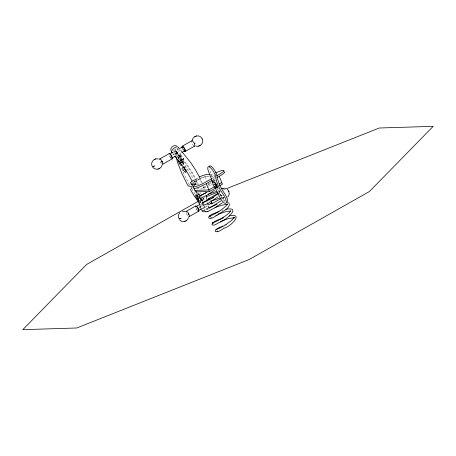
<?xml version="1.0" encoding="UTF-8"?>
<svg xmlns="http://www.w3.org/2000/svg" width="456" height="456" viewBox="0 0 456 456"><rect width="100%" height="100%" fill="white"/><g stroke="black" fill="none" stroke-linecap="round" stroke-linejoin="round"><path stroke-width="0.34" stroke-dasharray="2.28 1.71" d="M176.426 151.489L180.035 155.958L180.017 158.255L179.692 158.437L179.71 156.14L176.096 151.671L176.426 151.489L176.404 153.786L176.079 153.968L176.153 151.466A2.497 0.775 60.5 0 0 174.961 148.798M178.153 159.081L178.188 155.49L178.513 155.308L182.126 159.777L182.092 163.362M178.478 159.543L178.513 155.308M179.157 149.306C179.596 152.241 176.438 154.835 173.645 153.792M180.399 161.287A3.215 0.997 60.5 0 1 179.881 159.389L179.926 154.51L180.251 154.322L183.865 158.791L183.819 163.67L183.494 163.858A3.215 0.997 60.5 0 1 182.953 164.445M181.534 162.558A3.215 0.997 60.5 0 1 180.205 159.201L180.251 154.322M178.188 155.49L181.801 159.959L181.779 162.256L182.104 162.074M183.494 163.858L183.54 158.979L179.926 154.51M200.099 207.976L200.72 205.434M224.147 197.83L223.651 197.602L223.959 197.351L223.993 197.642M217.478 230.93L217.444 230.394M199.933 197.568L199.916 197.1M223.947 197.744L223.993 197.454L222.688 199.34M180.707 160.079L180.622 160.295C184.68 157.742 182.793 166.48 180.946 160.107M182.354 162.667L182.417 162.194M182.446 162.45L182.269 162.763M181.209 159.822L180.65 160.107L181.157 159.834C183.107 160.335 182.28 163.807 182.634 162.496M218.891 192.403L220.322 189.696M202.834 186.949L203.644 188.043L203.205 186.475M207.987 209.709L208.13 209.378M199.546 178.974L193.441 182.24L197.038 180.707L200.754 178.228A9.616 1.471 -26.6 0 1 203.826 176.934L206.009 176.227L208.865 176.027M220.214 191.645L219.25 192.723M198.292 194.94L199.591 194.775M225.07 200.19L224.238 201.102M220.14 195.122L220.972 194.336M200.212 197.408L199.534 197.619L200.036 197.511M173.251 150.782L177.863 148.171M173.633 151.922L178.376 149.243M176.421 151.666L176.096 151.854A2.497 0.775 60.5 0 1 173.901 149.95M175.674 155.456L175.036 153.125L176.449 152.327L186.612 164.998A31.43 9.753 60.5 0 1 194.843 178.592M172.807 155.017L183.494 148.975M176.01 155.832L181.345 152.817M178.188 155.673L178.513 155.485M179.926 154.687L180.251 154.504M179.008 156.511L179.339 156.328M180.747 155.524L181.078 155.342M179.71 156.14L180.035 155.958M178.165 157.787L178.495 157.605M179.903 156.807L180.234 156.619M179.881 159.389L180.205 159.201M181.066 159.822L180.741 160.01L181.34 160.244M180.884 160.005L181.397 159.908M181.197 161.036L180.736 160.871L180.975 160.369M181.066 160.096L181.608 160.09M181.801 159.959L182.126 159.777M183.54 158.979L183.865 158.791M180.736 160.871L181.06 160.689M181.836 160.341L181.283 160.273M181.796 160.808L181.568 160.495L182.069 160.655M182.28 161.002L182.138 161.555L182.463 161.367M181.596 161.749L181.266 161.937L182.178 162.741M181.824 162.062L181.727 162.501L182.263 162.496M182.6 161.72L182.275 161.903L181.739 160.837M183.517 161.27L183.842 161.088M182.685 162.04L182.36 162.222L182.332 161.874M182.389 162.484L182.713 162.296M183.244 164.434L183.569 164.251M212.593 178.148L214.964 176.808M213.345 179.658L215.124 178.649M197.283 189.052L199.061 188.043M215.682 180.958L213.767 180.365L215.357 181.14M200.412 189.217L206.927 185.529M207.52 185.199L208.705 184.526L212.16 184.418M198.172 193.863A3.215 0.997 60.5 0 1 198.605 194.205L198.93 194.022A3.215 0.997 60.5 0 0 198.497 193.68M198.616 194.752L198.349 194.906L198.713 194.763M198.428 194.923L199.147 194.98M198.936 194.815L198.485 194.889M199.375 197.419L199.859 197.431M199.409 197.568L199.734 197.385L200.988 198.559M199.711 197.693L200.173 197.494M199.289 200.731L205.491 197.226M201.495 199.523L201.997 199.506L202.23 200.566L201.905 200.754M200.247 198.354L201.672 199.688L201.997 199.506M203.735 198.52L203.233 198.542L203.735 198.52L204.237 200.788M203.969 199.585L203.644 199.768L203.41 198.702M200.435 202.242L200.765 202.054L199.745 201.102M198.998 207.571L201.962 205.895M202.561 208.187L206.705 205.838M201.41 209.31L207.184 206.044M193.276 182.423L194.21 181.995M176.01 153.894L177.281 153.341M203.644 188.043L206.414 186.88M218.623 191.799L219.946 191.275M223.252 189.958L225.235 189.172M209.338 176.614L204.812 176.751L199.603 178.752L202.43 184.389M208.267 186.202L212.901 184.828M208.398 183.688L211.202 182.839M221.804 210.455L223.263 209.994M221.468 198.366L222.488 198.383M216.942 188.972L219.017 188.687M220.396 195.647L222.494 195.356M218.51 191.104L220.031 190.99M221.747 197.813L224.198 197.716M210.045 176.592L215.015 176.438M210.022 182.953L211.402 182.913M196.302 183.985L199.848 183.876M223.879 198.651L222.22 198.309M198.605 194.205L200.64 196.108M200.976 199.642L202.504 201.073L202.173 201.256L200.138 199.352M199.42 201.29L201.341 203.085M170.994 157.839L170.829 157.679A2.297 0.712 60.5 0 1 169.478 155.234M189.742 185.256L189.422 184.857M174.979 149.802L176.369 151.517M179.983 155.986L182.503 159.104A32.171 9.981 60.5 0 1 195.516 178.49M172.927 153.883L173.81 154.977M175.036 153.125L185.199 165.796A31.43 9.753 60.5 0 1 193.429 179.396M199.614 200.634L201.244 202.88M200.161 204.134L201.147 205.496M189.417 184.851L183.415 172.949L180.924 166.628M194.963 194.045L192.079 189.206M217.478 188.949L221.171 196.319A7.222 2.24 60.5 0 0 225.184 201.808M204.812 176.751L206.699 180.513M208.204 183.523L208.705 184.526M195.823 179.1L196.525 180.496M199.819 177.811L202.093 182.873M196.376 180.331L198.303 184.629M214.092 180.183L214.576 181.408M213.858 180.599L209.948 170.698A7.222 2.24 60.5 0 1 209.424 169.147M180.929 161.19L180.701 160.523M203.536 186.51L204.43 189.172M176.449 152.327L178.205 158.711M201.672 199.688L202.168 201.957M200.389 192.848L200.617 193.977M201.575 198.634L202.247 201.911M198.862 193.076L199.209 194.775M200.03 198.782L200.834 202.709M201.729 194.746L202.139 196.815M202.538 198.833L203.045 201.375M204.06 206.5L204.294 207.674M199.603 205.565L200.155 208.352M180.673 160.261L180.65 160.552M184.133 166.36A2.878 0.895 60.5 0 1 185.033 166.6L185.894 167.557A3.049 0.946 60.5 0 1 187.216 170.202M195.784 180.536A31.43 9.753 60.5 0 1 197.511 184.406M193.749 180.04A31.43 9.753 60.5 0 1 194.974 182.634M205.137 209.811A2.497 0.775 60.5 0 1 203.587 207.993A2.497 0.775 60.5 0 1 202.909 205.781M203.769 205.753A2.497 0.775 60.5 0 1 205.684 209.218M178.302 148.582A4.201 1.887 -39 0 1 173.958 152.566M197.38 210.028A2.297 0.712 60.5 0 1 196.194 208.073M183.534 149.887A2.297 0.712 60.5 0 1 182.679 148.348M200.201 207.583A4.201 2.907 -11.2 0 1 201.905 205.513M183.819 163.67A3.215 0.997 60.5 0 1 182.001 163.197M219.592 193.931A3.021 0.935 60.5 0 1 220.459 195.128L220.835 195.823A3.021 0.935 60.5 0 1 221.331 198.4M209.201 201.199A3.021 0.935 60.5 0 1 208.894 200.509M197.836 210.889A3.021 0.935 60.5 0 1 195.641 207.241M187.895 215.848A3.021 0.935 60.5 0 1 187.45 215.295M187.023 214.651A3.021 0.935 60.5 0 1 186.128 212.621M183.454 150.184A3.021 0.935 60.5 0 1 182.343 148.16M193.84 145.777A3.021 0.935 60.5 0 1 191.645 142.129M212.547 173.987A13.195 2.018 -26.6 0 1 210.661 174.437M215.762 174.654A13.195 2.018 -26.6 0 1 211.413 175.948M196.126 184.595A13.195 2.018 -26.6 0 1 196.542 184.976M170.857 158.112A3.021 0.935 60.5 0 1 169.096 154.892M161.344 163.493A3.021 0.935 60.5 0 1 159.577 160.273M223.617 226.786A1.174 0.484 65.1 0 1 223.845 227.35M220.938 195.721L220.818 195.789A2.428 0.399 -26.4 0 1 221.696 195.396L220.938 195.721"/><path stroke-width="0.68" d="M215.876 186.766C217.17 186.532 214.371 182.679 214.519 184.731M227.31 204.185L227.316 203.889L227.059 204.812C221.975 210.148 216.047 213.528 209.555 216.235L210.153 216.343M229.168 215.99C244.256 212.633 230.935 226.233 225.002 227.846C222.038 229.026 218.948 232.531 215.585 231.694C213.995 229.465 217.962 228.604 219.245 227.738M196.45 196.228C196.912 195.299 197.915 197.237 198.086 197.761M198.183 198.086L198.109 198.662L197.585 198.434M198.463 198.394L198.217 198.354M180.536 162.889L180.622 163.653L179.989 163.487M192.301 140.174C192.928 135.871 199.09 134.263 201.626 137.82M162.017 165.14C161.253 169.319 155.222 170.721 152.76 167.255M188.562 217.489C187.843 221.325 182.52 223.012 179.824 220.151M192.261 140.288L192.284 140.214M202.27 138.829L202.088 139.057L201.854 138.584L202.025 138.898M191.292 184.07L191.155 184.634L191.628 184.731L195.533 184.612M179.687 212.678L178.29 215.272L178.513 218.156M227.795 197.1L229.197 194.507L228.969 191.623M223.753 217.62C220.094 219.786 213.818 220.339 211.823 224.266C213.505 227.002 217.244 223.104 219.29 222.551C224.563 221.063 242.706 206.317 225.902 209.293M179.003 160.991L178.997 161.851M217.364 231.34L217.141 231.545L217.455 231.329M217.58 194.216L210.381 199.072M221 200.857L209.344 208.255M222.454 202.698L214.981 207.754L207.708 211.567M158.323 159.007C154.424 157.673 150.389 162.04 151.968 165.802M195.943 146.034C198.286 147.63 204.505 143.668 202.418 139.274M218.059 196.815L211.652 201.045M214.668 190.169L207.052 195.111L200.993 198.195M198.947 196.211L206.021 192.597M212.342 222.995L212.912 222.608M199.061 177.236L199.996 176.717A9.616 1.471 -26.6 0 1 203.074 175.429L206.158 174.58L210.062 174.454M226.313 224.266L231.893 220.208L234.093 217.375L234.008 217.945L234.019 217.255L234.088 217.837L233.945 217.518L234.093 217.78L228.519 218.578L220.385 221.519M225.042 225.07L226.319 224.261M197.431 178.53L194.598 180.023M223.788 225.845L225.064 225.059M207.058 192.358L199.54 196.171L200.235 196.348M217.056 215.198C220.311 212.154 232.258 208.306 228.695 202.453M206.215 209.23L207.355 208.586M210.74 217.945L211.219 217.666M214.816 213.277C205.16 216.036 207.845 221.821 215.99 215.808M210.444 201.769C203.387 207.754 196.525 204.18 207.982 199.945M215.87 215.882L217.147 215.141M188.75 213.927L188.117 214.388A2.428 0.399 -26.4 0 1 188.767 213.961L188.391 213.271A3.021 0.935 60.5 0 0 186.031 211.647M159.606 159.03L169.125 153.649M182.161 146.273L191.674 140.887M170.077 153.934L173.041 152.258M178.969 148.907L182.525 146.895M171.861 158.181L175.417 156.169M181.938 152.481L184.897 150.805M162.712 164.189L172.225 158.802M185.261 151.426L194.78 146.045M178.467 160.187L178.142 160.369A3.215 0.997 60.5 0 0 178.661 162.268M212 178.484L205.479 182.172A9.85 1.505 -26.6 0 1 195.852 186.493A9.85 1.505 -26.6 0 1 193.908 185.609L194.216 185.358A13.195 2.018 -26.6 0 0 195.373 183.084L190.87 183.226L190.403 183.124L190.602 182.48A9.616 1.471 -26.6 0 1 191.999 181.243L193.732 180.388M216.742 175.799L218.521 174.796A9.85 1.505 -26.6 0 0 223.947 170.601A9.85 1.505 -26.6 0 0 218.47 171.718L217.86 171.98A13.195 2.018 -26.6 0 1 215.545 172.938M194.079 188.265A9.85 1.505 -26.6 0 0 206.237 183.677L212.165 180.325M216.902 177.646L219.273 176.307A9.85 1.505 -26.6 0 0 224.016 171.798M212.029 181.351L214.474 182.195A3.215 0.997 60.5 0 1 217.005 185.655A3.215 0.997 60.5 0 1 216.651 187.707L214.206 186.863L212.029 181.351L214.149 182.383A3.215 0.997 60.5 0 1 216.68 185.837A3.215 0.997 60.5 0 1 216.321 187.889M214.149 182.383L214.474 182.195M215.01 184.201L215.557 184.235L215.232 184.418M198.913 200.811L197.893 199.859A3.215 0.997 60.5 0 1 195.647 195.903A3.215 0.997 60.5 0 1 196.867 195.191L197.191 195.003M215.466 184.703L216.013 184.851M215.688 185.039L215.734 184.549M196.872 195.983L197.636 196.205L197.311 196.393M197.083 196.148L197.197 195.795M216.047 185.757L216.212 185.21M214.645 186.612L208.717 189.964L194.917 190.391M219.382 183.933L221.753 182.588L219.273 176.307M197.756 197.043L198.081 196.861M197.938 197.408L198.024 196.889M192.09 184.754L195.67 191.902L209.475 191.474L215.397 188.123M219.547 185.774L222.511 184.099L221.753 182.588M197.972 198.679L198.52 198.366L198.246 198.525M197.893 199.859L198.217 199.677M198.052 201.432L86.52 264.52L22.8 329.659L76.739 327.989L249.272 259.475L369.48 191.48L433.2 126.34L379.261 128.011L225.897 188.909M186.156 211.379L195.67 205.998M208.705 198.622L218.225 193.241A3.021 0.935 60.5 0 0 218.099 193.509M196.627 206.289L199.591 204.613M207.292 200.252L209.07 199.249M198.411 210.529L201.968 208.523M207.89 205.166L211.447 203.159M189.263 216.537L198.776 211.156M211.812 203.781L220.732 198.736M194.267 143.435L195.145 143.041A2.428 0.399 -26.4 0 0 194.29 143.469A3.021 0.935 60.5 0 1 194.552 146.137M208.016 200.469L202.852 202.846L203.707 203.137M221.536 227.168L216.241 229.613L216.834 229.721M220.162 227.293L222.813 226.051M209.105 207.702L217.056 204.237M219.062 227.823L220.316 227.219M216.03 212.713L218.971 211.481M214.685 213.34L216.121 212.673M207.617 209.087L207.161 209.293M208.369 194.153L216.332 191.509M210.837 198.668L213.699 197.551M211.692 200.845L219.592 198.217M215.072 207.531L221.815 205.194L227.128 204.345M218.39 214.223L225.224 211.858L230.2 211.054M221.753 188.75L224.238 188.14L225.503 188.374M206.728 196.525L217.962 192.061M194.803 136.555L195.208 136.395M196.023 136.07L196.411 135.916M154.174 159.537L154.573 159.383M155.388 159.058L155.775 158.905M198.611 146.171L198.998 146.023M199.813 145.692L200.212 145.538M157.975 169.159L158.363 169.005M159.178 168.68L159.583 168.52M222.574 188.419L222.955 188.271M184.526 221.508L184.914 221.354M185.729 221.029L186.128 220.875M205.228 211.242L205.912 211.823L207.36 211.687M199.506 198.508L200.646 198.32M200.372 198.417L201.256 198.103M207.081 211.789L207.964 211.476M203.211 205.194L203.872 205.063M205.325 211.772L203.279 211.749L202.093 211.259M182.326 211.253L185.375 211.504M234.105 217.786L234.013 217.74M176.535 145.886C173.65 144.603 170.156 147.43 170.869 150.508M213.63 223.104L212.929 222.944L218.128 220.505L225.503 215.887L229.243 212.884L230.65 210.723L230.782 211.134M216.121 187.45L214.531 186.675L219.758 197.117A7.222 2.24 60.5 0 0 225.748 203.359A7.222 2.24 60.5 0 0 223.839 195.316C219.826 189.622 216.378 183.175 215.534 176.187A7.222 2.24 60.5 0 0 209.777 167.141A7.222 2.24 60.5 0 0 208.535 171.496L212.838 182.389M196.867 195.191L197.881 196.143M186.316 171.211L185.461 170.253A3.049 0.946 60.5 0 1 184.355 168.253L184.138 167.608M227.287 189.257L228.37 190.42M181.459 151.192L190.671 162.587L195.35 169.615L199.54 177.184M174.694 156.072L183.762 167.284L188.174 173.901L192.113 181.021M200.811 209.697L200.389 209.082M179.772 161.51L180 161.823M199.42 203.119L194.131 195.806L190.807 190.294C189.759 188.989 192.905 188.294 191.742 186.988C190.842 185.478 188.043 187.125 187.604 184.982L182.001 173.753L177.72 162.889L176.05 156.807M194.29 143.469L193.908 142.779A3.021 0.935 60.5 0 0 191.548 141.155M211.305 201.17L211.322 201.204A3.021 0.935 60.5 0 1 211.886 203.667A3.021 0.935 60.5 0 1 210.444 203.085M209.475 191.474L206.237 183.677M180.217 162.171L180.399 162.535M227.242 204.151L227.384 204.47M216.155 185.244L216.321 185.603M196.479 191.64L197.351 194.222M206.175 195.641L207.081 200.201M207.617 202.874L207.879 204.214M198.274 198.879L199.471 204.898M178.444 147.847L178.45 147.909A4.195 1.887 -39 0 0 173.77 148.354A4.195 1.887 -39 0 0 172.442 152.806M171.519 151.762L171.593 152.241M209.167 166.782A7.222 2.24 60.5 0 1 212.69 167.7A7.222 2.24 60.5 0 1 216.942 175.389C217.791 182.377 221.234 188.818 225.253 194.518A7.222 2.24 60.5 0 1 226.866 202.624M184.195 150.622A2.297 0.712 60.5 0 0 184.959 150.07A2.297 0.712 60.5 0 0 183.557 147.396L183.226 147.077A2.297 0.712 60.5 0 0 182.428 147.43M210.763 200.651A2.297 0.712 60.5 0 1 211.037 203.171M208.979 199.785A2.297 0.712 60.5 0 1 209.777 199.432M169.9 154.259A2.297 0.712 60.5 0 1 170.191 154.453M170.852 155.188A2.297 0.712 60.5 0 1 171.467 156.203M171.707 156.727A2.297 0.712 60.5 0 1 171.958 157.645M196.205 206.545A2.297 0.712 60.5 0 1 196.741 206.807L197.066 207.121A2.297 0.712 60.5 0 1 197.402 207.543M197.727 208.027A2.297 0.712 60.5 0 1 198.423 209.572M181.756 164.838A3.215 0.997 60.5 0 1 179.031 163.009M208.677 199.865A3.021 0.935 60.5 0 1 210.073 199.318M198.229 211.156A3.021 0.935 60.5 0 0 198.286 208.58L197.904 207.89A3.021 0.935 60.5 0 0 195.544 206.266M188.767 213.961A3.021 0.935 60.5 0 1 188.71 216.537M183.893 150.736A3.021 0.935 60.5 0 0 185.341 151.318A3.021 0.935 60.5 0 0 184.771 148.85L184.395 148.16A3.021 0.935 60.5 0 0 182.537 146.205A3.021 0.935 60.5 0 0 182.132 147.516M171.678 158.802A3.021 0.935 60.5 0 0 171.735 156.226L171.359 155.536A3.021 0.935 60.5 0 0 168.999 153.911M162.159 164.183A3.021 0.935 60.5 0 0 162.222 161.612L161.84 160.922A3.021 0.935 60.5 0 0 159.48 159.298M208.198 206.277A4.195 2.907 -11.2 0 1 208.061 208.535M204.664 210.564A4.195 2.907 -11.2 0 1 200.389 209.076M222.596 226.415A1.174 0.484 65.1 0 1 223.292 226.319M228.821 191.178L228.638 191.412L228.405 190.939L228.821 191.178M161.612 161.92L161.566 162.04A2.428 0.399 -26.4 0 1 162.222 161.612L161.612 161.92M154.402 165.99L152.703 166.799L152.532 166.491L154.424 166.024M180.952 218.338L179.248 219.154L179.083 218.84L180.952 218.338M210.079 216.167L209.794 216.23L210.079 216.167M203.376 202.777L202.738 202.909L203.376 202.777M184.042 167.814L183.625 167.398A2.878 0.895 60.5 0 0 182.611 167.426L182.941 169.051A3.049 0.946 60.5 0 0 184.047 171.051L184.902 172.009A2.878 0.895 60.5 0 0 185.917 171.98L185.803 171A3.049 0.946 60.5 0 0 184.48 168.355L184.042 167.814"/></g></svg>
